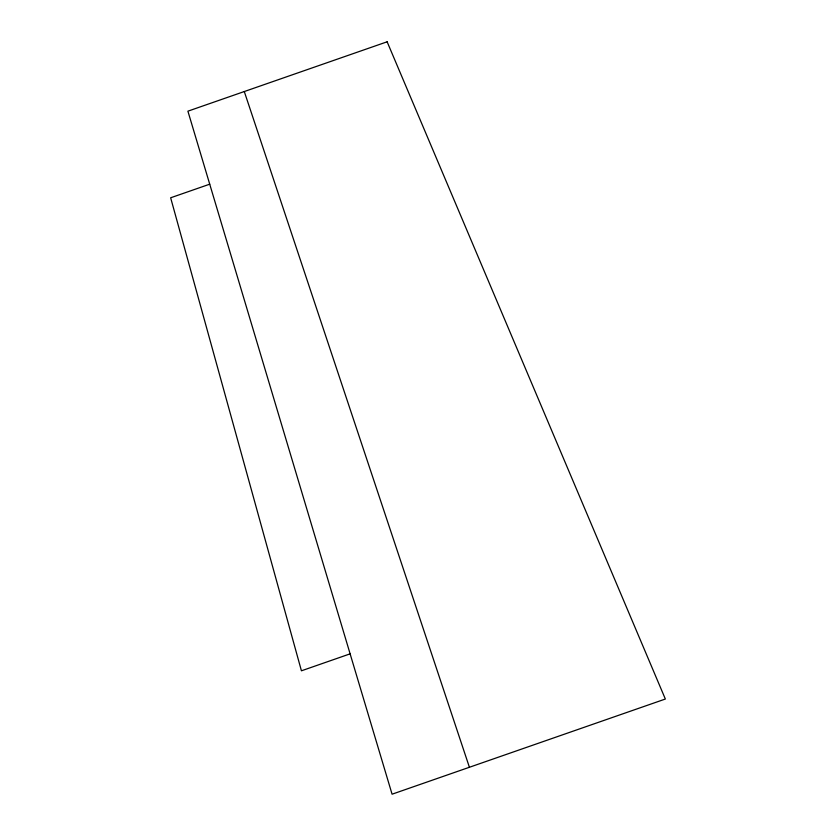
<?xml version="1.0" encoding="UTF-8"?>
<svg xmlns="http://www.w3.org/2000/svg" width="836" height="836" viewBox="0 0 836 836"><rect width="100%" height="100%" fill="white"/><g stroke="black" fill="none" stroke-linecap="round" stroke-linejoin="round"><path stroke-width="1.25" d="M209.731 184.181L170.649 197.787L301.43 670.806L350.117 653.846M244.29 91.542L469.414 767.27M387.131 41.8L187.901 111.178L392.074 794.2L665.351 699.032L387.131 41.8"/></g></svg>
